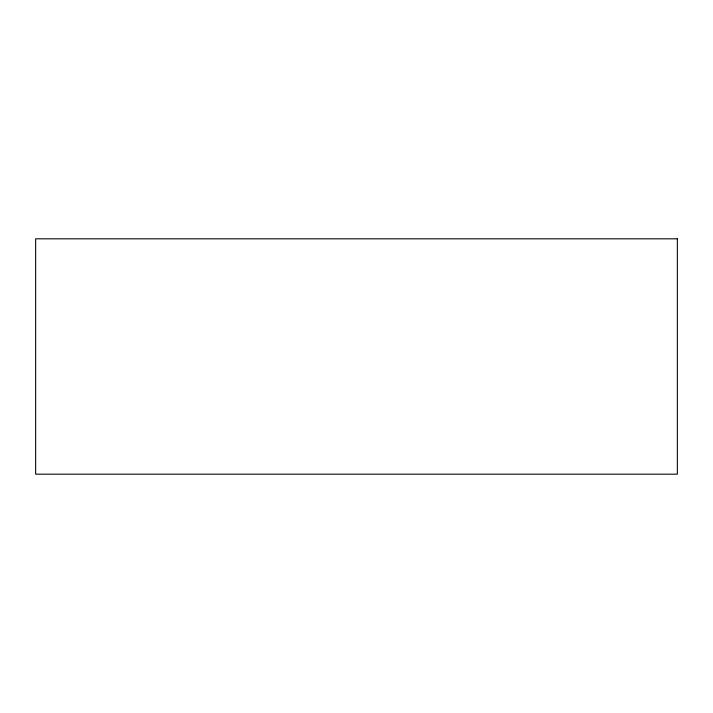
<?xml version="1.0" encoding="UTF-8"?>
<svg xmlns="http://www.w3.org/2000/svg" width="713" height="713" viewBox="0 0 713 713"><rect width="100%" height="100%" fill="white"/><g stroke="black" fill="none" stroke-linecap="round" stroke-linejoin="round"><path stroke-width="1.07" d="M677.35 238.819L35.65 238.819L35.65 474.181L677.35 474.181L677.35 238.819"/></g></svg>
